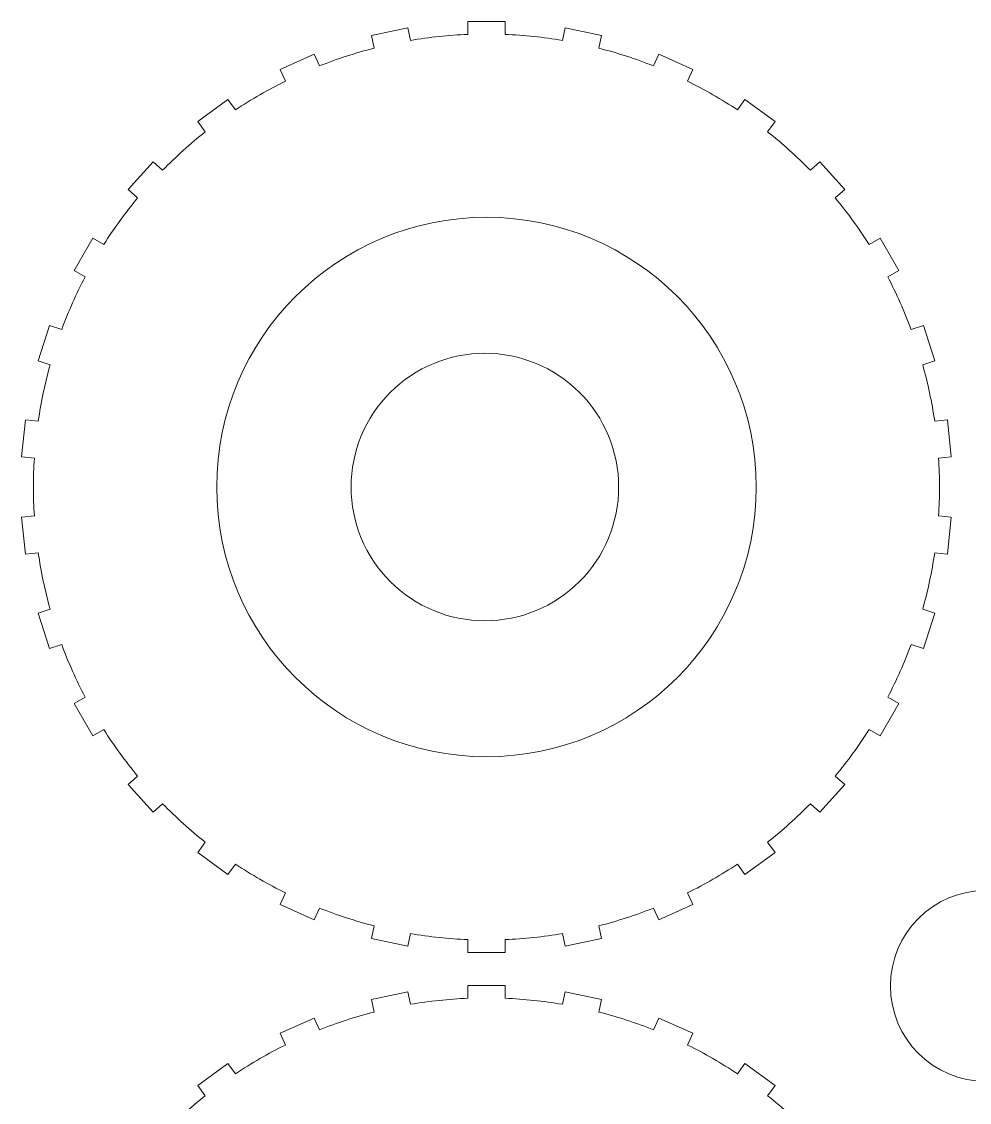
# Model space of a CAD drawing. Header units: centimetres. Extents: x -259 to 261, y 17 to 228.
# Drawn here: x -104.71 to -97.03, y 207.29 to 216.05 of the extents above; entities that cross this region are included whole.
import ezdxf

# ---------------------------------------------------------------- set-up
doc = ezdxf.new("R2010")
doc.units = ezdxf.units.CM
doc.header["$MEASUREMENT"] = 0
doc.layers.add('layer 1', color=7, linetype='Continuous')

msp = doc.modelspace()

# ---------------------------------------------------------------- linework, layer by layer
at = {"layer": 'layer 1', "color": 250, "lineweight": 9}
for points, knots in [([(-98.84669, 215.42307), (-98.84669, 215.42307), (-98.60247, 215.24563), (-98.60247, 215.24563), (-98.60247, 215.24563), (-98.60247, 215.24563), (-98.66344, 215.16172), (-98.66344, 215.16172), (-98.66344, 215.16172), (-98.54126, 215.06504), (-98.42535, 214.96069), (-98.31644, 214.84927), (-98.31644, 214.84927), (-98.31644, 214.84927), (-98.23936, 214.91868), (-98.23936, 214.91868), (-98.23936, 214.91868), (-98.23936, 214.91868), (-98.03737, 214.69435), (-98.03737, 214.69435), (-98.03737, 214.69435), (-98.03737, 214.69435), (-98.11445, 214.62495), (-98.11445, 214.62495), (-98.11445, 214.62495), (-98.01505, 214.50498), (-97.92337, 214.37881), (-97.84, 214.2472), (-97.84, 214.2472), (-97.84, 214.2472), (-97.75017, 214.29905), (-97.75017, 214.29905), (-97.75017, 214.29905), (-97.75017, 214.29905), (-97.59924, 214.03763), (-97.59924, 214.03763), (-97.59924, 214.03763), (-97.59924, 214.03763), (-97.68907, 213.98577), (-97.68907, 213.98577), (-97.68907, 213.98577), (-97.61677, 213.84777), (-97.55334, 213.70528), (-97.49915, 213.5592), (-97.49915, 213.5592), (-97.49915, 213.5592), (-97.4005, 213.59127), (-97.4005, 213.59127), (-97.4005, 213.59127), (-97.4005, 213.59127), (-97.30723, 213.30418), (-97.30723, 213.30418), (-97.30723, 213.30418), (-97.30723, 213.30418), (-97.40587, 213.27213), (-97.40587, 213.27213), (-97.40587, 213.27213), (-97.36386, 213.12209), (-97.33143, 212.96955), (-97.30879, 212.81539), (-97.30879, 212.81539), (-97.30879, 212.81539), (-97.20563, 212.82624), (-97.20563, 212.82624), (-97.20563, 212.82624), (-97.20563, 212.82624), (-97.17408, 212.52604), (-97.17408, 212.52604), (-97.17408, 212.52604), (-97.17408, 212.52604), (-97.27723, 212.51517), (-97.27723, 212.51517), (-97.27723, 212.51517), (-97.26733, 212.35969), (-97.26733, 212.20373), (-97.27723, 212.04825), (-97.27723, 212.04825), (-97.27723, 212.04825), (-97.17408, 212.03741), (-97.17408, 212.03741), (-97.17408, 212.03741), (-97.17408, 212.03741), (-97.20563, 211.73721), (-97.20563, 211.73721), (-97.20563, 211.73721), (-97.20563, 211.73721), (-97.30879, 211.74804), (-97.30879, 211.74804), (-97.30879, 211.74804), (-97.33143, 211.5939), (-97.36386, 211.44135), (-97.40587, 211.29132), (-97.40587, 211.29132), (-97.40587, 211.29132), (-97.30723, 211.25926), (-97.30723, 211.25926), (-97.30723, 211.25926), (-97.30723, 211.25926), (-97.4005, 210.97218), (-97.4005, 210.97218), (-97.4005, 210.97218), (-97.4005, 210.97218), (-97.49915, 211.00423), (-97.49915, 211.00423), (-97.49915, 211.00423), (-97.55334, 210.85817), (-97.61677, 210.71568), (-97.68907, 210.57766), (-97.68907, 210.57766), (-97.68907, 210.57766), (-97.59924, 210.5258), (-97.59924, 210.5258), (-97.59924, 210.5258), (-97.59924, 210.5258), (-97.75017, 210.26439), (-97.75017, 210.26439), (-97.75017, 210.26439), (-97.75017, 210.26439), (-97.84, 210.31625), (-97.84, 210.31625), (-97.84, 210.31625), (-97.92337, 210.18463), (-98.01505, 210.05846), (-98.11445, 209.9385), (-98.11445, 209.9385), (-98.11445, 209.9385), (-98.03737, 209.86909), (-98.03737, 209.86909), (-98.03737, 209.86909), (-98.03737, 209.86909), (-98.23936, 209.64477), (-98.23936, 209.64477), (-98.23936, 209.64477), (-98.23936, 209.64477), (-98.31644, 209.71416), (-98.31644, 209.71416), (-98.31644, 209.71416), (-98.42535, 209.60277), (-98.54126, 209.49841), (-98.66344, 209.40173), (-98.66344, 209.40173), (-98.66344, 209.40173), (-98.60247, 209.31781), (-98.60247, 209.31781), (-98.60247, 209.31781), (-98.60247, 209.31781), (-98.84669, 209.14039), (-98.84669, 209.14039), (-98.84669, 209.14039), (-98.84669, 209.14039), (-98.90765, 209.2243), (-98.90765, 209.2243), (-98.90765, 209.2243), (-99.03735, 209.13798), (-99.17242, 209.05999), (-99.31202, 208.99082), (-99.31202, 208.99082), (-99.31202, 208.99082), (-99.26984, 208.89608), (-99.26984, 208.89608), (-99.26984, 208.89608), (-99.26984, 208.89608), (-99.5456, 208.7733), (-99.5456, 208.7733), (-99.5456, 208.7733), (-99.5456, 208.7733), (-99.58779, 208.86805), (-99.58779, 208.86805), (-99.58779, 208.86805), (-99.7326, 208.81059), (-99.88092, 208.76239), (-100.03186, 208.72376), (-100.03186, 208.72376), (-100.03186, 208.72376), (-100.0103, 208.62231), (-100.0103, 208.62231), (-100.0103, 208.62231), (-100.0103, 208.62231), (-100.30556, 208.55955), (-100.30556, 208.55955), (-100.30556, 208.55955), (-100.30556, 208.55955), (-100.32713, 208.66101), (-100.32713, 208.66101), (-100.32713, 208.66101), (-100.48073, 208.63491), (-100.63584, 208.6186), (-100.79151, 208.61219), (-100.79151, 208.61219), (-100.79151, 208.61219), (-100.79151, 208.50848), (-100.79151, 208.50848), (-100.79151, 208.50848), (-100.79151, 208.50848), (-101.09337, 208.50848), (-101.09337, 208.50848), (-101.09337, 208.50848), (-101.09337, 208.50848), (-101.09337, 208.61219), (-101.09337, 208.61219), (-101.09337, 208.61219), (-101.24904, 208.6186), (-101.40414, 208.63491), (-101.55773, 208.66101), (-101.55773, 208.66101), (-101.55773, 208.66101), (-101.57931, 208.55955), (-101.57931, 208.55955), (-101.57931, 208.55955), (-101.57931, 208.55955), (-101.87457, 208.62231), (-101.87457, 208.62231), (-101.87457, 208.62231), (-101.87457, 208.62231), (-101.85301, 208.72376), (-101.85301, 208.72376), (-101.85301, 208.72376), (-102.00394, 208.76239), (-102.15227, 208.81059), (-102.29708, 208.86805), (-102.29708, 208.86805), (-102.29708, 208.86805), (-102.33928, 208.7733), (-102.33928, 208.7733), (-102.33928, 208.7733), (-102.33928, 208.7733), (-102.61503, 208.89608), (-102.61503, 208.89608), (-102.61503, 208.89608), (-102.61503, 208.89608), (-102.57285, 208.99082), (-102.57285, 208.99082), (-102.57285, 208.99082), (-102.71245, 209.05999), (-102.84753, 209.13798), (-102.97722, 209.2243), (-102.97722, 209.2243), (-102.97722, 209.2243), (-103.03819, 209.14039), (-103.03819, 209.14039), (-103.03819, 209.14039), (-103.03819, 209.14039), (-103.2824, 209.31781), (-103.2824, 209.31781), (-103.2824, 209.31781), (-103.2824, 209.31781), (-103.22144, 209.40173), (-103.22144, 209.40173), (-103.22144, 209.40173), (-103.34361, 209.49841), (-103.45951, 209.60277), (-103.56844, 209.71416), (-103.56844, 209.71416), (-103.56844, 209.71416), (-103.64551, 209.64477), (-103.64551, 209.64477), (-103.64551, 209.64477), (-103.64551, 209.64477), (-103.84749, 209.86909), (-103.84749, 209.86909), (-103.84749, 209.86909), (-103.84749, 209.86909), (-103.77042, 209.9385), (-103.77042, 209.9385), (-103.77042, 209.9385), (-103.86983, 210.05846), (-103.96149, 210.18463), (-104.04487, 210.31625), (-104.04487, 210.31625), (-104.04487, 210.31625), (-104.13471, 210.26439), (-104.13471, 210.26439), (-104.13471, 210.26439), (-104.13471, 210.26439), (-104.28564, 210.5258), (-104.28564, 210.5258), (-104.28564, 210.5258), (-104.28564, 210.5258), (-104.1958, 210.57766), (-104.1958, 210.57766), (-104.1958, 210.57766), (-104.26809, 210.71568), (-104.33153, 210.85817), (-104.38572, 211.00423), (-104.38572, 211.00423), (-104.38572, 211.00423), (-104.48436, 210.97218), (-104.48436, 210.97218), (-104.48436, 210.97218), (-104.48436, 210.97218), (-104.57764, 211.25926), (-104.57764, 211.25926), (-104.57764, 211.25926), (-104.57764, 211.25926), (-104.47901, 211.29132), (-104.47901, 211.29132), (-104.47901, 211.29132), (-104.52102, 211.44135), (-104.55344, 211.5939), (-104.57608, 211.74804), (-104.57608, 211.74804), (-104.57608, 211.74804), (-104.67924, 211.73721), (-104.67924, 211.73721), (-104.67924, 211.73721), (-104.67924, 211.73721), (-104.71079, 212.03741), (-104.71079, 212.03741), (-104.71079, 212.03741), (-104.71079, 212.03741), (-104.60764, 212.04825), (-104.60764, 212.04825), (-104.60764, 212.04825), (-104.61754, 212.20374), (-104.61754, 212.3597), (-104.60764, 212.51519), (-104.60764, 212.51519), (-104.60764, 212.51519), (-104.71079, 212.52604), (-104.71079, 212.52604), (-104.71079, 212.52604), (-104.71079, 212.52604), (-104.67924, 212.82624), (-104.67924, 212.82624), (-104.67924, 212.82624), (-104.67924, 212.82624), (-104.57608, 212.81539), (-104.57608, 212.81539), (-104.57608, 212.81539), (-104.55344, 212.96955), (-104.52102, 213.12209), (-104.47901, 213.27213), (-104.47901, 213.27213), (-104.47901, 213.27213), (-104.57764, 213.30418), (-104.57764, 213.30418), (-104.57764, 213.30418), (-104.57764, 213.30418), (-104.48436, 213.59127), (-104.48436, 213.59127), (-104.48436, 213.59127), (-104.48436, 213.59127), (-104.38572, 213.5592), (-104.38572, 213.5592), (-104.38572, 213.5592), (-104.33153, 213.70528), (-104.26809, 213.84777), (-104.1958, 213.98577), (-104.1958, 213.98577), (-104.1958, 213.98577), (-104.28564, 214.03763), (-104.28564, 214.03763), (-104.28564, 214.03763), (-104.28564, 214.03763), (-104.13471, 214.29905), (-104.13471, 214.29905), (-104.13471, 214.29905), (-104.13471, 214.29905), (-104.04487, 214.2472), (-104.04487, 214.2472), (-104.04487, 214.2472), (-103.96149, 214.37881), (-103.86983, 214.50498), (-103.77042, 214.62495), (-103.77042, 214.62495), (-103.77042, 214.62495), (-103.84749, 214.69435), (-103.84749, 214.69435), (-103.84749, 214.69435), (-103.84749, 214.69435), (-103.64551, 214.91868), (-103.64551, 214.91868), (-103.64551, 214.91868), (-103.64551, 214.91868), (-103.56844, 214.84927), (-103.56844, 214.84927), (-103.56844, 214.84927), (-103.45951, 214.96069), (-103.34361, 215.06504), (-103.22144, 215.16172), (-103.22144, 215.16172), (-103.22144, 215.16172), (-103.2824, 215.24563), (-103.2824, 215.24563), (-103.2824, 215.24563), (-103.2824, 215.24563), (-103.03819, 215.42307), (-103.03819, 215.42307), (-103.03819, 215.42307), (-103.03819, 215.42307), (-102.97722, 215.33915), (-102.97722, 215.33915), (-102.97722, 215.33915), (-102.84753, 215.42546), (-102.71245, 215.50345), (-102.57285, 215.57261), (-102.57285, 215.57261), (-102.57285, 215.57261), (-102.61503, 215.66737), (-102.61503, 215.66737), (-102.61503, 215.66737), (-102.61503, 215.66737), (-102.33928, 215.79015), (-102.33928, 215.79015), (-102.33928, 215.79015), (-102.33928, 215.79015), (-102.29708, 215.69539), (-102.29708, 215.69539), (-102.29708, 215.69539), (-102.15227, 215.75285), (-102.00394, 215.80105), (-101.85301, 215.83968), (-101.85301, 215.83968), (-101.85301, 215.83968), (-101.87457, 215.94114), (-101.87457, 215.94114), (-101.87457, 215.94114), (-101.87457, 215.94114), (-101.57931, 216.0039), (-101.57931, 216.0039), (-101.57931, 216.0039), (-101.57931, 216.0039), (-101.55773, 215.90245), (-101.55773, 215.90245), (-101.55773, 215.90245), (-101.40414, 215.92855), (-101.24904, 215.94484), (-101.09337, 215.95124), (-101.09337, 215.95124), (-101.09337, 215.95124), (-101.09337, 216.05498), (-101.09337, 216.05498), (-101.09337, 216.05498), (-101.09337, 216.05498), (-100.79151, 216.05498), (-100.79151, 216.05498), (-100.79151, 216.05498), (-100.79151, 216.05498), (-100.79151, 215.95124), (-100.79151, 215.95124), (-100.79151, 215.95124), (-100.63584, 215.94484), (-100.48073, 215.92855), (-100.32713, 215.90245), (-100.32713, 215.90245), (-100.32713, 215.90245), (-100.30556, 216.0039), (-100.30556, 216.0039), (-100.30556, 216.0039), (-100.30556, 216.0039), (-100.0103, 215.94114), (-100.0103, 215.94114), (-100.0103, 215.94114), (-100.0103, 215.94114), (-100.03186, 215.83968), (-100.03186, 215.83968), (-100.03186, 215.83968), (-99.88092, 215.80105), (-99.7326, 215.75285), (-99.58779, 215.69539), (-99.58779, 215.69539), (-99.58779, 215.69539), (-99.5456, 215.79015), (-99.5456, 215.79015), (-99.5456, 215.79015), (-99.5456, 215.79015), (-99.26984, 215.66737), (-99.26984, 215.66737), (-99.26984, 215.66737), (-99.26984, 215.66737), (-99.31202, 215.57261), (-99.31202, 215.57261), (-99.31202, 215.57261), (-99.17242, 215.50345), (-99.03735, 215.42546), (-98.90765, 215.33915), (-98.90765, 215.33915), (-98.90765, 215.33915), (-98.84669, 215.42307), (-98.84669, 215.42307)], [0, 0, 0, 0, 0.0082645, 0.0082645, 0.0082645, 0.0082645, 0.0165289, 0.0165289, 0.0165289, 0.0165289, 0.0247934, 0.0247934, 0.0247934, 0.0247934, 0.0330579, 0.0330579, 0.0330579, 0.0330579, 0.0413223, 0.0413223, 0.0413223, 0.0413223, 0.0495868, 0.0495868, 0.0495868, 0.0495868, 0.0578512, 0.0578512, 0.0578512, 0.0578512, 0.0661157, 0.0661157, 0.0661157, 0.0661157, 0.0743802, 0.0743802, 0.0743802, 0.0743802, 0.0826446, 0.0826446, 0.0826446, 0.0826446, 0.0909091, 0.0909091, 0.0909091, 0.0909091, 0.0991736, 0.0991736, 0.0991736, 0.0991736, 0.107438, 0.107438, 0.107438, 0.107438, 0.1157025, 0.1157025, 0.1157025, 0.1157025, 0.1239669, 0.1239669, 0.1239669, 0.1239669, 0.1322314, 0.1322314, 0.1322314, 0.1322314, 0.1404959, 0.1404959, 0.1404959, 0.1404959, 0.1487603, 0.1487603, 0.1487603, 0.1487603, 0.1570248, 0.1570248, 0.1570248, 0.1570248, 0.1652893, 0.1652893, 0.1652893, 0.1652893, 0.1735537, 0.1735537, 0.1735537, 0.1735537, 0.1818182, 0.1818182, 0.1818182, 0.1818182, 0.1900826, 0.1900826, 0.1900826, 0.1900826, 0.1983471, 0.1983471, 0.1983471, 0.1983471, 0.2066116, 0.2066116, 0.2066116, 0.2066116, 0.214876, 0.214876, 0.214876, 0.214876, 0.2231405, 0.2231405, 0.2231405, 0.2231405, 0.231405, 0.231405, 0.231405, 0.231405, 0.2396694, 0.2396694, 0.2396694, 0.2396694, 0.2479339, 0.2479339, 0.2479339, 0.2479339, 0.2561983, 0.2561983, 0.2561983, 0.2561983, 0.2644628, 0.2644628, 0.2644628, 0.2644628, 0.2727273, 0.2727273, 0.2727273, 0.2727273, 0.2809917, 0.2809917, 0.2809917, 0.2809917, 0.2892562, 0.2892562, 0.2892562, 0.2892562, 0.2975207, 0.2975207, 0.2975207, 0.2975207, 0.3057851, 0.3057851, 0.3057851, 0.3057851, 0.3140496, 0.3140496, 0.3140496, 0.3140496, 0.322314, 0.322314, 0.322314, 0.322314, 0.3305785, 0.3305785, 0.3305785, 0.3305785, 0.338843, 0.338843, 0.338843, 0.338843, 0.3471074, 0.3471074, 0.3471074, 0.3471074, 0.3553719, 0.3553719, 0.3553719, 0.3553719, 0.3636364, 0.3636364, 0.3636364, 0.3636364, 0.3719008, 0.3719008, 0.3719008, 0.3719008, 0.3801653, 0.3801653, 0.3801653, 0.3801653, 0.3884298, 0.3884298, 0.3884298, 0.3884298, 0.3966942, 0.3966942, 0.3966942, 0.3966942, 0.4049587, 0.4049587, 0.4049587, 0.4049587, 0.4132231, 0.4132231, 0.4132231, 0.4132231, 0.4214876, 0.4214876, 0.4214876, 0.4214876, 0.4297521, 0.4297521, 0.4297521, 0.4297521, 0.4380165, 0.4380165, 0.4380165, 0.4380165, 0.446281, 0.446281, 0.446281, 0.446281, 0.4545455, 0.4545455, 0.4545455, 0.4545455, 0.4628099, 0.4628099, 0.4628099, 0.4628099, 0.4710744, 0.4710744, 0.4710744, 0.4710744, 0.4793388, 0.4793388, 0.4793388, 0.4793388, 0.4876033, 0.4876033, 0.4876033, 0.4876033, 0.4958678, 0.4958678, 0.4958678, 0.4958678, 0.5041322, 0.5041322, 0.5041322, 0.5041322, 0.5123967, 0.5123967, 0.5123967, 0.5123967, 0.5206612, 0.5206612, 0.5206612, 0.5206612, 0.5289256, 0.5289256, 0.5289256, 0.5289256, 0.5371901, 0.5371901, 0.5371901, 0.5371901, 0.5454545, 0.5454545, 0.5454545, 0.5454545, 0.553719, 0.553719, 0.553719, 0.553719, 0.5619835, 0.5619835, 0.5619835, 0.5619835, 0.5702479, 0.5702479, 0.5702479, 0.5702479, 0.5785124, 0.5785124, 0.5785124, 0.5785124, 0.5867769, 0.5867769, 0.5867769, 0.5867769, 0.5950413, 0.5950413, 0.5950413, 0.5950413, 0.6033058, 0.6033058, 0.6033058, 0.6033058, 0.6115702, 0.6115702, 0.6115702, 0.6115702, 0.6198347, 0.6198347, 0.6198347, 0.6198347, 0.6280992, 0.6280992, 0.6280992, 0.6280992, 0.6363636, 0.6363636, 0.6363636, 0.6363636, 0.6446281, 0.6446281, 0.6446281, 0.6446281, 0.6528926, 0.6528926, 0.6528926, 0.6528926, 0.661157, 0.661157, 0.661157, 0.661157, 0.6694215, 0.6694215, 0.6694215, 0.6694215, 0.677686, 0.677686, 0.677686, 0.677686, 0.6859504, 0.6859504, 0.6859504, 0.6859504, 0.6942149, 0.6942149, 0.6942149, 0.6942149, 0.7024793, 0.7024793, 0.7024793, 0.7024793, 0.7107438, 0.7107438, 0.7107438, 0.7107438, 0.7190083, 0.7190083, 0.7190083, 0.7190083, 0.7272727, 0.7272727, 0.7272727, 0.7272727, 0.7355372, 0.7355372, 0.7355372, 0.7355372, 0.7438017, 0.7438017, 0.7438017, 0.7438017, 0.7520661, 0.7520661, 0.7520661, 0.7520661, 0.7603306, 0.7603306, 0.7603306, 0.7603306, 0.768595, 0.768595, 0.768595, 0.768595, 0.7768595, 0.7768595, 0.7768595, 0.7768595, 0.785124, 0.785124, 0.785124, 0.785124, 0.7933884, 0.7933884, 0.7933884, 0.7933884, 0.8016529, 0.8016529, 0.8016529, 0.8016529, 0.8099174, 0.8099174, 0.8099174, 0.8099174, 0.8181818, 0.8181818, 0.8181818, 0.8181818, 0.8264463, 0.8264463, 0.8264463, 0.8264463, 0.8347107, 0.8347107, 0.8347107, 0.8347107, 0.8429752, 0.8429752, 0.8429752, 0.8429752, 0.8512397, 0.8512397, 0.8512397, 0.8512397, 0.8595041, 0.8595041, 0.8595041, 0.8595041, 0.8677686, 0.8677686, 0.8677686, 0.8677686, 0.8760331, 0.8760331, 0.8760331, 0.8760331, 0.8842975, 0.8842975, 0.8842975, 0.8842975, 0.892562, 0.892562, 0.892562, 0.892562, 0.9008264, 0.9008264, 0.9008264, 0.9008264, 0.9090909, 0.9090909, 0.9090909, 0.9090909, 0.9173554, 0.9173554, 0.9173554, 0.9173554, 0.9256198, 0.9256198, 0.9256198, 0.9256198, 0.9338843, 0.9338843, 0.9338843, 0.9338843, 0.9421488, 0.9421488, 0.9421488, 0.9421488, 0.9504132, 0.9504132, 0.9504132, 0.9504132, 0.9586777, 0.9586777, 0.9586777, 0.9586777, 0.9669421, 0.9669421, 0.9669421, 0.9669421, 0.9752066, 0.9752066, 0.9752066, 0.9752066, 0.9834711, 0.9834711, 0.9834711, 0.9834711, 1, 1, 1, 1]), ([(-100.94244, 210.095), (-102.15014, 210.095), (-103.12917, 211.07403), (-103.12917, 212.28173), (-103.12917, 212.28173), (-103.12917, 213.48942), (-102.15014, 214.46846), (-100.94244, 214.46846), (-100.94244, 214.46846), (-99.73473, 214.46846), (-98.7557, 213.48942), (-98.7557, 212.28173), (-98.7557, 212.28173), (-98.7557, 211.07403), (-99.73473, 210.095), (-100.94244, 210.095)], [0, 0, 0, 0, 0.2, 0.2, 0.2, 0.2, 0.4, 0.4, 0.4, 0.4, 0.6, 0.6, 0.6, 0.6, 1, 1, 1, 1]), ([(-100.95529, 211.19708), (-101.24293, 211.19708), (-101.51878, 211.31137), (-101.72224, 211.51477), (-101.72224, 211.51477), (-101.92563, 211.71818), (-102.03992, 211.99405), (-102.03992, 212.28171), (-102.03992, 212.28171), (-102.03992, 212.56938), (-101.92563, 212.84525), (-101.72224, 213.04866), (-101.72224, 213.04866), (-101.51878, 213.25205), (-101.24293, 213.36632), (-100.95529, 213.36632), (-100.95529, 213.36632), (-100.6676, 213.36632), (-100.39174, 213.25205), (-100.18835, 213.04866), (-100.18835, 213.04866), (-99.9849, 212.84525), (-99.87067, 212.56938), (-99.87067, 212.28171), (-99.87067, 212.28171), (-99.87067, 211.99405), (-99.9849, 211.71818), (-100.18835, 211.51477), (-100.18835, 211.51477), (-100.39174, 211.31137), (-100.6676, 211.19708), (-100.95529, 211.19708)], [0, 0, 0, 0, 0.1111111, 0.1111111, 0.1111111, 0.1111111, 0.2222222, 0.2222222, 0.2222222, 0.2222222, 0.3333333, 0.3333333, 0.3333333, 0.3333333, 0.4444444, 0.4444444, 0.4444444, 0.4444444, 0.5555556, 0.5555556, 0.5555556, 0.5555556, 0.6666667, 0.6666667, 0.6666667, 0.6666667, 0.7777778, 0.7777778, 0.7777778, 0.7777778, 1, 1, 1, 1]), ([(-96.11926, 208.23659), (-96.11926, 208.66405), (-96.46578, 209.01058), (-96.89326, 209.01059), (-96.89326, 209.01059), (-97.32072, 209.01059), (-97.66726, 208.66405), (-97.66726, 208.23659), (-97.66726, 208.23659), (-97.66726, 207.80912), (-97.32073, 207.46259), (-96.89326, 207.46259), (-96.89326, 207.46259), (-96.46579, 207.46258), (-96.11926, 207.80911), (-96.11926, 208.23659)], [0, 0, 0, 0, 0.2, 0.2, 0.2, 0.2, 0.4, 0.4, 0.4, 0.4, 0.6, 0.6, 0.6, 0.6, 1, 1, 1, 1]), ([(-98.84669, 207.60815), (-98.84669, 207.60815), (-98.60247, 207.43072), (-98.60247, 207.43072), (-98.60247, 207.43072), (-98.60247, 207.43072), (-98.66344, 207.34681), (-98.66344, 207.34681), (-98.66344, 207.34681), (-98.54126, 207.25012), (-98.42535, 207.14577), (-98.31644, 207.03436), (-98.31644, 207.03436), (-98.31644, 207.03436), (-98.23936, 207.10377), (-98.23936, 207.10377), (-98.23936, 207.10377), (-98.23936, 207.10377), (-98.03737, 206.87944), (-98.03737, 206.87944), (-98.03737, 206.87944), (-98.03737, 206.87944), (-98.11445, 206.81004), (-98.11445, 206.81004), (-98.11445, 206.81004), (-98.01505, 206.69007), (-97.92337, 206.5639), (-97.84, 206.43228), (-97.84, 206.43228), (-97.84, 206.43228), (-97.75017, 206.48414), (-97.75017, 206.48414), (-97.75017, 206.48414), (-97.75017, 206.48414), (-97.59924, 206.22272), (-97.59924, 206.22272), (-97.59924, 206.22272), (-97.59924, 206.22272), (-97.68907, 206.17086), (-97.68907, 206.17086), (-97.68907, 206.17086), (-97.61677, 206.03286), (-97.55334, 205.89037), (-97.49915, 205.74429), (-97.49915, 205.74429), (-97.49915, 205.74429), (-97.4005, 205.77635), (-97.4005, 205.77635), (-97.4005, 205.77635), (-97.4005, 205.77635), (-97.30723, 205.48927), (-97.30723, 205.48927), (-97.30723, 205.48927), (-97.30723, 205.48927), (-97.40587, 205.45721), (-97.40587, 205.45721), (-97.40587, 205.45721), (-97.36386, 205.30718), (-97.33143, 205.15463), (-97.30879, 205.00048), (-97.30879, 205.00048), (-97.30879, 205.00048), (-97.20563, 205.01133), (-97.20563, 205.01133), (-97.20563, 205.01133), (-97.20563, 205.01133), (-97.17408, 204.71112), (-97.17408, 204.71112), (-97.17408, 204.71112), (-97.17408, 204.71112), (-97.27723, 204.70026), (-97.27723, 204.70026), (-97.27723, 204.70026), (-97.26733, 204.54477), (-97.26733, 204.38882), (-97.27723, 204.23334), (-97.27723, 204.23334), (-97.27723, 204.23334), (-97.17408, 204.2225), (-97.17408, 204.2225), (-97.17408, 204.2225), (-97.17408, 204.2225), (-97.20563, 203.92229), (-97.20563, 203.92229), (-97.20563, 203.92229), (-97.20563, 203.92229), (-97.30879, 203.93313), (-97.30879, 203.93313), (-97.30879, 203.93313), (-97.33143, 203.77898), (-97.36386, 203.62644), (-97.40587, 203.47641), (-97.40587, 203.47641), (-97.40587, 203.47641), (-97.30723, 203.44435), (-97.30723, 203.44435), (-97.30723, 203.44435), (-97.30723, 203.44435), (-97.4005, 203.15726), (-97.4005, 203.15726), (-97.4005, 203.15726), (-97.4005, 203.15726), (-97.49915, 203.18932), (-97.49915, 203.18932), (-97.49915, 203.18932), (-97.55334, 203.04325), (-97.61677, 202.90077), (-97.68907, 202.76275), (-97.68907, 202.76275), (-97.68907, 202.76275), (-97.59924, 202.71089), (-97.59924, 202.71089), (-97.59924, 202.71089), (-97.59924, 202.71089), (-97.75017, 202.44948), (-97.75017, 202.44948), (-97.75017, 202.44948), (-97.75017, 202.44948), (-97.84, 202.50133), (-97.84, 202.50133), (-97.84, 202.50133), (-97.92337, 202.36972), (-98.01505, 202.24355), (-98.11445, 202.12359), (-98.11445, 202.12359), (-98.11445, 202.12359), (-98.03737, 202.05418), (-98.03737, 202.05418), (-98.03737, 202.05418), (-98.03737, 202.05418), (-98.23936, 201.82985), (-98.23936, 201.82985), (-98.23936, 201.82985), (-98.23936, 201.82985), (-98.31644, 201.89925), (-98.31644, 201.89925), (-98.31644, 201.89925), (-98.42535, 201.78785), (-98.54126, 201.68349), (-98.66344, 201.58682), (-98.66344, 201.58682), (-98.66344, 201.58682), (-98.60247, 201.5029), (-98.60247, 201.5029), (-98.60247, 201.5029), (-98.60247, 201.5029), (-98.84669, 201.32547), (-98.84669, 201.32547), (-98.84669, 201.32547), (-98.84669, 201.32547), (-98.90765, 201.40938), (-98.90765, 201.40938), (-98.90765, 201.40938), (-99.03735, 201.32307), (-99.17242, 201.24508), (-99.31202, 201.17591), (-99.31202, 201.17591), (-99.31202, 201.17591), (-99.26984, 201.08116), (-99.26984, 201.08116), (-99.26984, 201.08116), (-99.26984, 201.08116), (-99.5456, 200.95838), (-99.5456, 200.95838), (-99.5456, 200.95838), (-99.5456, 200.95838), (-99.58779, 201.05314), (-99.58779, 201.05314), (-99.58779, 201.05314), (-99.7326, 200.99567), (-99.88092, 200.94748), (-100.03186, 200.90885), (-100.03186, 200.90885), (-100.03186, 200.90885), (-100.0103, 200.80739), (-100.0103, 200.80739), (-100.0103, 200.80739), (-100.0103, 200.80739), (-100.30556, 200.74464), (-100.30556, 200.74464), (-100.30556, 200.74464), (-100.30556, 200.74464), (-100.32713, 200.84609), (-100.32713, 200.84609), (-100.32713, 200.84609), (-100.48073, 200.81999), (-100.63584, 200.80369), (-100.79151, 200.79728), (-100.79151, 200.79728), (-100.79151, 200.79728), (-100.79151, 200.69356), (-100.79151, 200.69356), (-100.79151, 200.69356), (-100.79151, 200.69356), (-101.09337, 200.69356), (-101.09337, 200.69356), (-101.09337, 200.69356), (-101.09337, 200.69356), (-101.09337, 200.79728), (-101.09337, 200.79728), (-101.09337, 200.79728), (-101.24904, 200.80369), (-101.40414, 200.81999), (-101.55773, 200.84609), (-101.55773, 200.84609), (-101.55773, 200.84609), (-101.57931, 200.74464), (-101.57931, 200.74464), (-101.57931, 200.74464), (-101.57931, 200.74464), (-101.87457, 200.80739), (-101.87457, 200.80739), (-101.87457, 200.80739), (-101.87457, 200.80739), (-101.85301, 200.90885), (-101.85301, 200.90885), (-101.85301, 200.90885), (-102.00394, 200.94748), (-102.15227, 200.99567), (-102.29708, 201.05314), (-102.29708, 201.05314), (-102.29708, 201.05314), (-102.33928, 200.95838), (-102.33928, 200.95838), (-102.33928, 200.95838), (-102.33928, 200.95838), (-102.61503, 201.08116), (-102.61503, 201.08116), (-102.61503, 201.08116), (-102.61503, 201.08116), (-102.57285, 201.17591), (-102.57285, 201.17591), (-102.57285, 201.17591), (-102.71245, 201.24508), (-102.84753, 201.32307), (-102.97722, 201.40938), (-102.97722, 201.40938), (-102.97722, 201.40938), (-103.03819, 201.32547), (-103.03819, 201.32547), (-103.03819, 201.32547), (-103.03819, 201.32547), (-103.2824, 201.5029), (-103.2824, 201.5029), (-103.2824, 201.5029), (-103.2824, 201.5029), (-103.22144, 201.58682), (-103.22144, 201.58682), (-103.22144, 201.58682), (-103.34361, 201.68349), (-103.45951, 201.78785), (-103.56844, 201.89925), (-103.56844, 201.89925), (-103.56844, 201.89925), (-103.64551, 201.82985), (-103.64551, 201.82985), (-103.64551, 201.82985), (-103.64551, 201.82985), (-103.84749, 202.05418), (-103.84749, 202.05418), (-103.84749, 202.05418), (-103.84749, 202.05418), (-103.77042, 202.12359), (-103.77042, 202.12359), (-103.77042, 202.12359), (-103.86983, 202.24355), (-103.96149, 202.36972), (-104.04487, 202.50133), (-104.04487, 202.50133), (-104.04487, 202.50133), (-104.13471, 202.44948), (-104.13471, 202.44948), (-104.13471, 202.44948), (-104.13471, 202.44948), (-104.28564, 202.71089), (-104.28564, 202.71089), (-104.28564, 202.71089), (-104.28564, 202.71089), (-104.1958, 202.76275), (-104.1958, 202.76275), (-104.1958, 202.76275), (-104.26809, 202.90077), (-104.33153, 203.04325), (-104.38572, 203.18932), (-104.38572, 203.18932), (-104.38572, 203.18932), (-104.48436, 203.15726), (-104.48436, 203.15726), (-104.48436, 203.15726), (-104.48436, 203.15726), (-104.57764, 203.44435), (-104.57764, 203.44435), (-104.57764, 203.44435), (-104.57764, 203.44435), (-104.47901, 203.47641), (-104.47901, 203.47641), (-104.47901, 203.47641), (-104.52102, 203.62644), (-104.55344, 203.77898), (-104.57608, 203.93313), (-104.57608, 203.93313), (-104.57608, 203.93313), (-104.67924, 203.92229), (-104.67924, 203.92229), (-104.67924, 203.92229), (-104.67924, 203.92229), (-104.71079, 204.2225), (-104.71079, 204.2225), (-104.71079, 204.2225), (-104.71079, 204.2225), (-104.60764, 204.23334), (-104.60764, 204.23334), (-104.60764, 204.23334), (-104.61754, 204.38883), (-104.61754, 204.54479), (-104.60764, 204.70028), (-104.60764, 204.70028), (-104.60764, 204.70028), (-104.71079, 204.71112), (-104.71079, 204.71112), (-104.71079, 204.71112), (-104.71079, 204.71112), (-104.67924, 205.01133), (-104.67924, 205.01133), (-104.67924, 205.01133), (-104.67924, 205.01133), (-104.57608, 205.00048), (-104.57608, 205.00048), (-104.57608, 205.00048), (-104.55344, 205.15463), (-104.52102, 205.30718), (-104.47901, 205.45721), (-104.47901, 205.45721), (-104.47901, 205.45721), (-104.57764, 205.48927), (-104.57764, 205.48927), (-104.57764, 205.48927), (-104.57764, 205.48927), (-104.48436, 205.77635), (-104.48436, 205.77635), (-104.48436, 205.77635), (-104.48436, 205.77635), (-104.38572, 205.74429), (-104.38572, 205.74429), (-104.38572, 205.74429), (-104.33153, 205.89037), (-104.26809, 206.03286), (-104.1958, 206.17086), (-104.1958, 206.17086), (-104.1958, 206.17086), (-104.28564, 206.22272), (-104.28564, 206.22272), (-104.28564, 206.22272), (-104.28564, 206.22272), (-104.13471, 206.48414), (-104.13471, 206.48414), (-104.13471, 206.48414), (-104.13471, 206.48414), (-104.04487, 206.43228), (-104.04487, 206.43228), (-104.04487, 206.43228), (-103.96149, 206.5639), (-103.86983, 206.69007), (-103.77042, 206.81004), (-103.77042, 206.81004), (-103.77042, 206.81004), (-103.84749, 206.87944), (-103.84749, 206.87944), (-103.84749, 206.87944), (-103.84749, 206.87944), (-103.64551, 207.10377), (-103.64551, 207.10377), (-103.64551, 207.10377), (-103.64551, 207.10377), (-103.56844, 207.03436), (-103.56844, 207.03436), (-103.56844, 207.03436), (-103.45951, 207.14577), (-103.34361, 207.25012), (-103.22144, 207.34681), (-103.22144, 207.34681), (-103.22144, 207.34681), (-103.2824, 207.43072), (-103.2824, 207.43072), (-103.2824, 207.43072), (-103.2824, 207.43072), (-103.03819, 207.60815), (-103.03819, 207.60815), (-103.03819, 207.60815), (-103.03819, 207.60815), (-102.97722, 207.52423), (-102.97722, 207.52423), (-102.97722, 207.52423), (-102.84753, 207.61055), (-102.71245, 207.68854), (-102.57285, 207.7577), (-102.57285, 207.7577), (-102.57285, 207.7577), (-102.61503, 207.85245), (-102.61503, 207.85245), (-102.61503, 207.85245), (-102.61503, 207.85245), (-102.33928, 207.97523), (-102.33928, 207.97523), (-102.33928, 207.97523), (-102.33928, 207.97523), (-102.29708, 207.88048), (-102.29708, 207.88048), (-102.29708, 207.88048), (-102.15227, 207.93794), (-102.00394, 207.98614), (-101.85301, 208.02476), (-101.85301, 208.02476), (-101.85301, 208.02476), (-101.87457, 208.12622), (-101.87457, 208.12622), (-101.87457, 208.12622), (-101.87457, 208.12622), (-101.57931, 208.18899), (-101.57931, 208.18899), (-101.57931, 208.18899), (-101.57931, 208.18899), (-101.55773, 208.08753), (-101.55773, 208.08753), (-101.55773, 208.08753), (-101.40414, 208.11363), (-101.24904, 208.12993), (-101.09337, 208.13633), (-101.09337, 208.13633), (-101.09337, 208.13633), (-101.09337, 208.24006), (-101.09337, 208.24006), (-101.09337, 208.24006), (-101.09337, 208.24006), (-100.79151, 208.24006), (-100.79151, 208.24006), (-100.79151, 208.24006), (-100.79151, 208.24006), (-100.79151, 208.13633), (-100.79151, 208.13633), (-100.79151, 208.13633), (-100.63584, 208.12993), (-100.48073, 208.11363), (-100.32713, 208.08753), (-100.32713, 208.08753), (-100.32713, 208.08753), (-100.30556, 208.18899), (-100.30556, 208.18899), (-100.30556, 208.18899), (-100.30556, 208.18899), (-100.0103, 208.12622), (-100.0103, 208.12622), (-100.0103, 208.12622), (-100.0103, 208.12622), (-100.03186, 208.02476), (-100.03186, 208.02476), (-100.03186, 208.02476), (-99.88092, 207.98614), (-99.7326, 207.93794), (-99.58779, 207.88048), (-99.58779, 207.88048), (-99.58779, 207.88048), (-99.5456, 207.97523), (-99.5456, 207.97523), (-99.5456, 207.97523), (-99.5456, 207.97523), (-99.26984, 207.85245), (-99.26984, 207.85245), (-99.26984, 207.85245), (-99.26984, 207.85245), (-99.31202, 207.7577), (-99.31202, 207.7577), (-99.31202, 207.7577), (-99.17242, 207.68854), (-99.03735, 207.61055), (-98.90765, 207.52423), (-98.90765, 207.52423), (-98.90765, 207.52423), (-98.84669, 207.60815), (-98.84669, 207.60815)], [0, 0, 0, 0, 0.0082645, 0.0082645, 0.0082645, 0.0082645, 0.0165289, 0.0165289, 0.0165289, 0.0165289, 0.0247934, 0.0247934, 0.0247934, 0.0247934, 0.0330579, 0.0330579, 0.0330579, 0.0330579, 0.0413223, 0.0413223, 0.0413223, 0.0413223, 0.0495868, 0.0495868, 0.0495868, 0.0495868, 0.0578512, 0.0578512, 0.0578512, 0.0578512, 0.0661157, 0.0661157, 0.0661157, 0.0661157, 0.0743802, 0.0743802, 0.0743802, 0.0743802, 0.0826446, 0.0826446, 0.0826446, 0.0826446, 0.0909091, 0.0909091, 0.0909091, 0.0909091, 0.0991736, 0.0991736, 0.0991736, 0.0991736, 0.107438, 0.107438, 0.107438, 0.107438, 0.1157025, 0.1157025, 0.1157025, 0.1157025, 0.1239669, 0.1239669, 0.1239669, 0.1239669, 0.1322314, 0.1322314, 0.1322314, 0.1322314, 0.1404959, 0.1404959, 0.1404959, 0.1404959, 0.1487603, 0.1487603, 0.1487603, 0.1487603, 0.1570248, 0.1570248, 0.1570248, 0.1570248, 0.1652893, 0.1652893, 0.1652893, 0.1652893, 0.1735537, 0.1735537, 0.1735537, 0.1735537, 0.1818182, 0.1818182, 0.1818182, 0.1818182, 0.1900826, 0.1900826, 0.1900826, 0.1900826, 0.1983471, 0.1983471, 0.1983471, 0.1983471, 0.2066116, 0.2066116, 0.2066116, 0.2066116, 0.214876, 0.214876, 0.214876, 0.214876, 0.2231405, 0.2231405, 0.2231405, 0.2231405, 0.231405, 0.231405, 0.231405, 0.231405, 0.2396694, 0.2396694, 0.2396694, 0.2396694, 0.2479339, 0.2479339, 0.2479339, 0.2479339, 0.2561983, 0.2561983, 0.2561983, 0.2561983, 0.2644628, 0.2644628, 0.2644628, 0.2644628, 0.2727273, 0.2727273, 0.2727273, 0.2727273, 0.2809917, 0.2809917, 0.2809917, 0.2809917, 0.2892562, 0.2892562, 0.2892562, 0.2892562, 0.2975207, 0.2975207, 0.2975207, 0.2975207, 0.3057851, 0.3057851, 0.3057851, 0.3057851, 0.3140496, 0.3140496, 0.3140496, 0.3140496, 0.322314, 0.322314, 0.322314, 0.322314, 0.3305785, 0.3305785, 0.3305785, 0.3305785, 0.338843, 0.338843, 0.338843, 0.338843, 0.3471074, 0.3471074, 0.3471074, 0.3471074, 0.3553719, 0.3553719, 0.3553719, 0.3553719, 0.3636364, 0.3636364, 0.3636364, 0.3636364, 0.3719008, 0.3719008, 0.3719008, 0.3719008, 0.3801653, 0.3801653, 0.3801653, 0.3801653, 0.3884298, 0.3884298, 0.3884298, 0.3884298, 0.3966942, 0.3966942, 0.3966942, 0.3966942, 0.4049587, 0.4049587, 0.4049587, 0.4049587, 0.4132231, 0.4132231, 0.4132231, 0.4132231, 0.4214876, 0.4214876, 0.4214876, 0.4214876, 0.4297521, 0.4297521, 0.4297521, 0.4297521, 0.4380165, 0.4380165, 0.4380165, 0.4380165, 0.446281, 0.446281, 0.446281, 0.446281, 0.4545455, 0.4545455, 0.4545455, 0.4545455, 0.4628099, 0.4628099, 0.4628099, 0.4628099, 0.4710744, 0.4710744, 0.4710744, 0.4710744, 0.4793388, 0.4793388, 0.4793388, 0.4793388, 0.4876033, 0.4876033, 0.4876033, 0.4876033, 0.4958678, 0.4958678, 0.4958678, 0.4958678, 0.5041322, 0.5041322, 0.5041322, 0.5041322, 0.5123967, 0.5123967, 0.5123967, 0.5123967, 0.5206612, 0.5206612, 0.5206612, 0.5206612, 0.5289256, 0.5289256, 0.5289256, 0.5289256, 0.5371901, 0.5371901, 0.5371901, 0.5371901, 0.5454545, 0.5454545, 0.5454545, 0.5454545, 0.553719, 0.553719, 0.553719, 0.553719, 0.5619835, 0.5619835, 0.5619835, 0.5619835, 0.5702479, 0.5702479, 0.5702479, 0.5702479, 0.5785124, 0.5785124, 0.5785124, 0.5785124, 0.5867769, 0.5867769, 0.5867769, 0.5867769, 0.5950413, 0.5950413, 0.5950413, 0.5950413, 0.6033058, 0.6033058, 0.6033058, 0.6033058, 0.6115702, 0.6115702, 0.6115702, 0.6115702, 0.6198347, 0.6198347, 0.6198347, 0.6198347, 0.6280992, 0.6280992, 0.6280992, 0.6280992, 0.6363636, 0.6363636, 0.6363636, 0.6363636, 0.6446281, 0.6446281, 0.6446281, 0.6446281, 0.6528926, 0.6528926, 0.6528926, 0.6528926, 0.661157, 0.661157, 0.661157, 0.661157, 0.6694215, 0.6694215, 0.6694215, 0.6694215, 0.677686, 0.677686, 0.677686, 0.677686, 0.6859504, 0.6859504, 0.6859504, 0.6859504, 0.6942149, 0.6942149, 0.6942149, 0.6942149, 0.7024793, 0.7024793, 0.7024793, 0.7024793, 0.7107438, 0.7107438, 0.7107438, 0.7107438, 0.7190083, 0.7190083, 0.7190083, 0.7190083, 0.7272727, 0.7272727, 0.7272727, 0.7272727, 0.7355372, 0.7355372, 0.7355372, 0.7355372, 0.7438017, 0.7438017, 0.7438017, 0.7438017, 0.7520661, 0.7520661, 0.7520661, 0.7520661, 0.7603306, 0.7603306, 0.7603306, 0.7603306, 0.768595, 0.768595, 0.768595, 0.768595, 0.7768595, 0.7768595, 0.7768595, 0.7768595, 0.785124, 0.785124, 0.785124, 0.785124, 0.7933884, 0.7933884, 0.7933884, 0.7933884, 0.8016529, 0.8016529, 0.8016529, 0.8016529, 0.8099174, 0.8099174, 0.8099174, 0.8099174, 0.8181818, 0.8181818, 0.8181818, 0.8181818, 0.8264463, 0.8264463, 0.8264463, 0.8264463, 0.8347107, 0.8347107, 0.8347107, 0.8347107, 0.8429752, 0.8429752, 0.8429752, 0.8429752, 0.8512397, 0.8512397, 0.8512397, 0.8512397, 0.8595041, 0.8595041, 0.8595041, 0.8595041, 0.8677686, 0.8677686, 0.8677686, 0.8677686, 0.8760331, 0.8760331, 0.8760331, 0.8760331, 0.8842975, 0.8842975, 0.8842975, 0.8842975, 0.892562, 0.892562, 0.892562, 0.892562, 0.9008264, 0.9008264, 0.9008264, 0.9008264, 0.9090909, 0.9090909, 0.9090909, 0.9090909, 0.9173554, 0.9173554, 0.9173554, 0.9173554, 0.9256198, 0.9256198, 0.9256198, 0.9256198, 0.9338843, 0.9338843, 0.9338843, 0.9338843, 0.9421488, 0.9421488, 0.9421488, 0.9421488, 0.9504132, 0.9504132, 0.9504132, 0.9504132, 0.9586777, 0.9586777, 0.9586777, 0.9586777, 0.9669421, 0.9669421, 0.9669421, 0.9669421, 0.9752066, 0.9752066, 0.9752066, 0.9752066, 0.9834711, 0.9834711, 0.9834711, 0.9834711, 1, 1, 1, 1])]:
    msp.add_open_spline(points, degree=3, knots=knots, dxfattribs=at)

doc.saveas('drawing.dxf')
